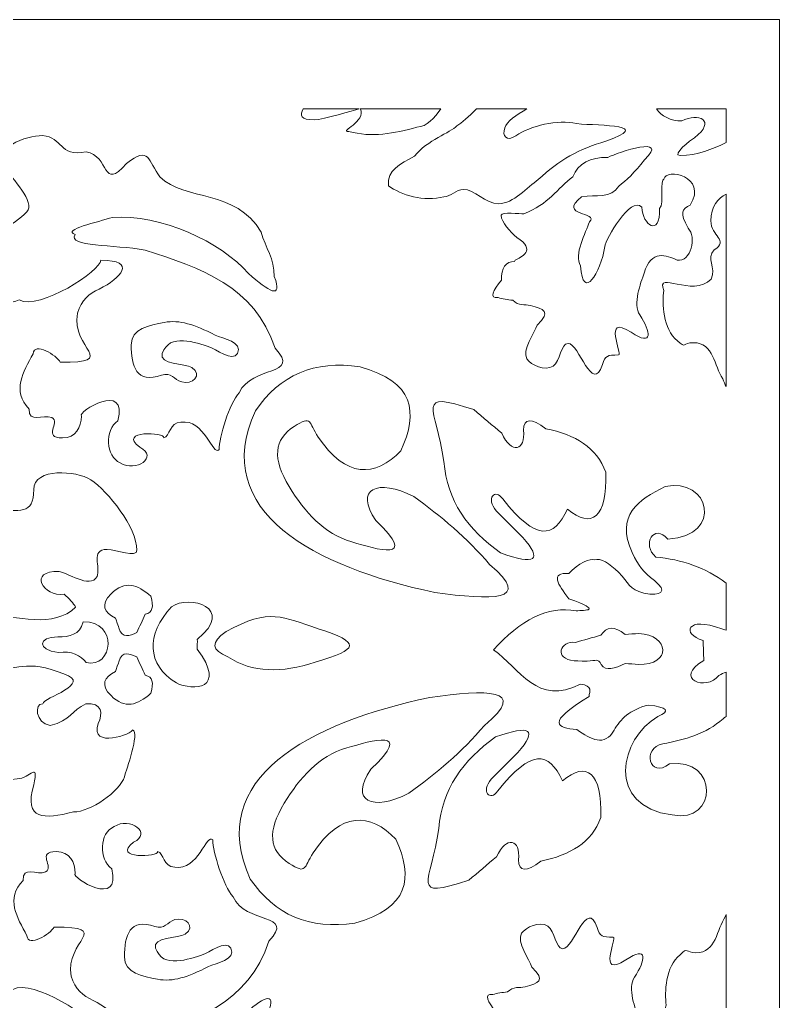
# Model space of a CAD drawing. Header units: centimetres. Extents: x -16.82 to -11.54, y -9 to -0.14.
# Drawn here: x -13.552 to -11.538, y -2.747 to -0.144 of the extents above; entities that cross this region are included whole.
import ezdxf

# ---------------------------------------------------------------- set-up
doc = ezdxf.new("R2010")
doc.units = ezdxf.units.CM
doc.header["$MEASUREMENT"] = 0
doc.layers.add('layer 1', color=7, linetype='Continuous')

msp = doc.modelspace()

# ---------------------------------------------------------------- linework, layer by layer
at = {"layer": 'layer 1', "color": 250, "lineweight": 13}
for points, knots in [([(-11.53784, -8.81464), (-11.53784, -8.81464), (-11.53784, -9.00021), (-11.53784, -9.00021), (-11.53784, -9.00021), (-11.53784, -9.00021), (-16.82232, -9.00021), (-16.82232, -9.00021), (-16.82232, -9.00021), (-16.82232, -9.00021), (-16.82232, -0.14427), (-16.82232, -0.14427), (-16.82232, -0.14427), (-16.82232, -0.14427), (-11.53784, -0.14427), (-11.53784, -0.14427), (-11.53784, -0.14427), (-11.53784, -0.14427), (-11.53784, -8.81464), (-11.53784, -8.81464)], [0, 0, 0, 0, 0.1666667, 0.1666667, 0.1666667, 0.1666667, 0.3333333, 0.3333333, 0.3333333, 0.3333333, 0.5, 0.5, 0.5, 0.5, 0.6666667, 0.6666667, 0.6666667, 0.6666667, 1, 1, 1, 1]), ([(-12.65147, -0.38114), (-12.66754, -0.38358), (-12.7452, -0.40997), (-12.7713, -0.40997), (-12.7713, -0.40997), (-12.80764, -0.40997), (-12.80918, -0.39737), (-12.80026, -0.38114), (-12.80026, -0.38114), (-12.80026, -0.38114), (-12.65147, -0.38114), (-12.65147, -0.38114)], [0, 0, 0, 0, 0.25, 0.25, 0.25, 0.25, 0.5, 0.5, 0.5, 0.5, 1, 1, 1, 1]), ([(-12.43552, -0.38114), (-12.45212, -0.40549), (-12.47149, -0.42778), (-12.49874, -0.42972), (-12.49874, -0.42972), (-12.5589, -0.44592), (-12.61908, -0.45792), (-12.67924, -0.44049), (-12.67924, -0.44049), (-12.70632, -0.44229), (-12.63231, -0.41356), (-12.64856, -0.38124), (-12.64856, -0.38124), (-12.64857, -0.3812), (-12.64862, -0.38117), (-12.64866, -0.38114), (-12.64866, -0.38114), (-12.64866, -0.38114), (-12.43552, -0.38114), (-12.43552, -0.38114)], [0, 0, 0, 0, 0.1666667, 0.1666667, 0.1666667, 0.1666667, 0.3333333, 0.3333333, 0.3333333, 0.3333333, 0.5, 0.5, 0.5, 0.5, 0.6666667, 0.6666667, 0.6666667, 0.6666667, 1, 1, 1, 1]), ([(-12.57415, -0.58452), (-12.54202, -0.60921), (-12.47865, -0.62846), (-12.4273, -0.61398), (-12.4273, -0.61398), (-12.40879, -0.61398), (-12.39522, -0.59435), (-12.37547, -0.59435), (-12.37547, -0.59435), (-12.34709, -0.59435), (-12.31748, -0.6324), (-12.28169, -0.6324), (-12.28169, -0.6324), (-12.2422, -0.6324), (-12.20642, -0.5882), (-12.1768, -0.56857), (-12.1768, -0.56857), (-12.12254, -0.51594), (-12.06823, -0.48751), (-11.99787, -0.46668), (-11.99787, -0.46668), (-11.86879, -0.42119), (-12.00956, -0.42615), (-12.07561, -0.42004), (-12.07561, -0.42004), (-12.12497, -0.40777), (-12.19778, -0.42617), (-12.23603, -0.45196), (-12.23603, -0.45196), (-12.26195, -0.46914), (-12.27305, -0.45318), (-12.26565, -0.43109), (-12.26565, -0.43109), (-12.26032, -0.41459), (-12.2351, -0.39641), (-12.20704, -0.38114), (-12.20704, -0.38114), (-12.20704, -0.38114), (-12.34107, -0.38114), (-12.34107, -0.38114), (-12.34107, -0.38114), (-12.36143, -0.40105), (-12.38003, -0.41792), (-12.39275, -0.42617), (-12.39275, -0.42617), (-12.4098, -0.44468), (-12.47119, -0.46329), (-12.50504, -0.50597), (-12.50504, -0.50597), (-12.54373, -0.52826), (-12.57788, -0.54217), (-12.57415, -0.58452)], [0, 0, 0, 0, 0.0714286, 0.0714286, 0.0714286, 0.0714286, 0.1428571, 0.1428571, 0.1428571, 0.1428571, 0.2142857, 0.2142857, 0.2142857, 0.2142857, 0.2857143, 0.2857143, 0.2857143, 0.2857143, 0.3571429, 0.3571429, 0.3571429, 0.3571429, 0.4285714, 0.4285714, 0.4285714, 0.4285714, 0.5, 0.5, 0.5, 0.5, 0.5714286, 0.5714286, 0.5714286, 0.5714286, 0.6428571, 0.6428571, 0.6428571, 0.6428571, 0.7142857, 0.7142857, 0.7142857, 0.7142857, 0.7857143, 0.7857143, 0.7857143, 0.7857143, 0.8571429, 0.8571429, 0.8571429, 0.8571429, 1, 1, 1, 1]), ([(-11.67919, -0.38114), (-11.67919, -0.38114), (-11.67919, -0.47047), (-11.67919, -0.47047), (-11.67919, -0.47047), (-11.71693, -0.48766), (-11.75433, -0.50454), (-11.80072, -0.50454), (-11.80072, -0.50454), (-11.82541, -0.50454), (-11.77154, -0.46211), (-11.76256, -0.45765), (-11.76256, -0.45765), (-11.70346, -0.4115), (-11.75284, -0.38917), (-11.79623, -0.41299), (-11.79623, -0.41299), (-11.82637, -0.41299), (-11.85111, -0.39957), (-11.86381, -0.38114), (-11.86381, -0.38114), (-11.86381, -0.38114), (-11.67919, -0.38114), (-11.67919, -0.38114)], [0, 0, 0, 0, 0.1428571, 0.1428571, 0.1428571, 0.1428571, 0.2857143, 0.2857143, 0.2857143, 0.2857143, 0.4285714, 0.4285714, 0.4285714, 0.4285714, 0.5714286, 0.5714286, 0.5714286, 0.5714286, 0.7142857, 0.7142857, 0.7142857, 0.7142857, 1, 1, 1, 1]), ([(-13.72646, -0.80083), (-13.71202, -0.80496), (-13.66252, -0.81116), (-13.6522, -0.80083), (-13.6522, -0.80083), (-13.63364, -0.78223), (-13.67902, -0.76777), (-13.66045, -0.74918), (-13.66045, -0.74918), (-13.62951, -0.71818), (-13.56763, -0.68926), (-13.53257, -0.65413), (-13.53257, -0.65413), (-13.50781, -0.62934), (-13.57382, -0.56322), (-13.59032, -0.53843), (-13.59032, -0.53843), (-13.62745, -0.48264), (-13.53463, -0.45165), (-13.49131, -0.45165), (-13.49131, -0.45165), (-13.43649, -0.45606), (-13.44855, -0.50826), (-13.3758, -0.49504), (-13.3758, -0.49504), (-13.31185, -0.50479), (-13.33455, -0.60135), (-13.26854, -0.52603), (-13.26854, -0.52603), (-13.20638, -0.47507), (-13.21138, -0.52075), (-13.17984, -0.56115), (-13.17984, -0.56115), (-13.11384, -0.62728), (-12.9777, -0.59215), (-12.91169, -0.70786), (-12.91169, -0.70786), (-12.89931, -0.74918), (-12.87662, -0.7781), (-12.87662, -0.82563), (-12.87662, -0.82563), (-12.85307, -0.88796), (-12.89187, -0.86566), (-12.94513, -0.81711), (-12.94513, -0.81711), (-13.01702, -0.73477), (-13.17993, -0.65797), (-13.30567, -0.66859), (-13.30567, -0.66859), (-13.3428, -0.68099), (-13.44181, -0.70165), (-13.40468, -0.71405), (-13.40468, -0.71405), (-13.42536, -0.74769), (-13.30227, -0.74011), (-13.21903, -0.75538), (-13.21903, -0.75538), (-13.07258, -0.80289), (-12.92819, -0.85042), (-12.87456, -1.01571), (-12.87456, -1.01571), (-12.80259, -1.09094), (-12.93765, -1.06011), (-12.96945, -1.13348), (-12.96945, -1.13348), (-12.99542, -1.16188), (-13.02328, -1.25175), (-13.02308, -1.28431), (-13.02308, -1.28431), (-13.04019, -1.30337), (-13.06213, -1.20104), (-13.12415, -1.212), (-13.12415, -1.212), (-13.15509, -1.212), (-13.15303, -1.24919), (-13.16953, -1.25332), (-13.16953, -1.25332), (-13.16369, -1.23868), (-13.29432, -1.23213), (-13.23347, -1.27811), (-13.23347, -1.27811), (-13.18191, -1.30291), (-13.24379, -1.3463), (-13.28504, -1.31944), (-13.28504, -1.31944), (-13.32413, -1.30291), (-13.32649, -1.23265), (-13.29123, -1.20786), (-13.29123, -1.20786), (-13.26349, -1.10135), (-13.39975, -1.18387), (-13.38818, -1.19547), (-13.38818, -1.19547), (-13.38818, -1.22439), (-13.40262, -1.25332), (-13.43768, -1.25332), (-13.43768, -1.25332), (-13.49338, -1.25332), (-13.44181, -1.212), (-13.46656, -1.1996), (-13.46656, -1.1996), (-13.48925, -1.18927), (-13.52844, -1.21613), (-13.52638, -1.17687), (-13.52638, -1.17687), (-13.5731, -1.12797), (-13.5423, -1.07907), (-13.51607, -1.03017), (-13.51607, -1.03017), (-13.51318, -0.99752), (-13.45364, -1.03458), (-13.44387, -1.0529), (-13.44387, -1.0529), (-13.28485, -1.0529), (-13.41716, -1.01777), (-13.39849, -0.92274), (-13.39849, -0.92274), (-13.38818, -0.88761), (-13.36755, -0.87108), (-13.34074, -0.85868), (-13.34074, -0.85868), (-13.28298, -0.82976), (-13.23966, -0.78223), (-13.33661, -0.78223), (-13.33661, -0.78223), (-13.33539, -0.80912), (-13.49936, -0.91658), (-13.55319, -0.88761), (-13.55319, -0.88761), (-13.59481, -0.90754), (-13.71895, -0.90058), (-13.72646, -0.80083)], [0, 0, 0, 0, 0.0294118, 0.0294118, 0.0294118, 0.0294118, 0.0588235, 0.0588235, 0.0588235, 0.0588235, 0.0882353, 0.0882353, 0.0882353, 0.0882353, 0.1176471, 0.1176471, 0.1176471, 0.1176471, 0.1470588, 0.1470588, 0.1470588, 0.1470588, 0.1764706, 0.1764706, 0.1764706, 0.1764706, 0.2058824, 0.2058824, 0.2058824, 0.2058824, 0.2352941, 0.2352941, 0.2352941, 0.2352941, 0.2647059, 0.2647059, 0.2647059, 0.2647059, 0.2941176, 0.2941176, 0.2941176, 0.2941176, 0.3235294, 0.3235294, 0.3235294, 0.3235294, 0.3529412, 0.3529412, 0.3529412, 0.3529412, 0.3823529, 0.3823529, 0.3823529, 0.3823529, 0.4117647, 0.4117647, 0.4117647, 0.4117647, 0.4411765, 0.4411765, 0.4411765, 0.4411765, 0.4705882, 0.4705882, 0.4705882, 0.4705882, 0.5, 0.5, 0.5, 0.5, 0.5294118, 0.5294118, 0.5294118, 0.5294118, 0.5588235, 0.5588235, 0.5588235, 0.5588235, 0.5882353, 0.5882353, 0.5882353, 0.5882353, 0.6176471, 0.6176471, 0.6176471, 0.6176471, 0.6470588, 0.6470588, 0.6470588, 0.6470588, 0.6764706, 0.6764706, 0.6764706, 0.6764706, 0.7058824, 0.7058824, 0.7058824, 0.7058824, 0.7352941, 0.7352941, 0.7352941, 0.7352941, 0.7647059, 0.7647059, 0.7647059, 0.7647059, 0.7941176, 0.7941176, 0.7941176, 0.7941176, 0.8235294, 0.8235294, 0.8235294, 0.8235294, 0.8529412, 0.8529412, 0.8529412, 0.8529412, 0.8823529, 0.8823529, 0.8823529, 0.8823529, 0.9117647, 0.9117647, 0.9117647, 0.9117647, 0.9411765, 0.9411765, 0.9411765, 0.9411765, 1, 1, 1, 1]), ([(-12.23412, -0.72171), (-12.17938, -0.75542), (-12.22388, -0.77541), (-12.23797, -0.78176), (-12.23797, -0.78176), (-12.23858, -0.78299), (-12.2385, -0.78556), (-12.23996, -0.78554), (-12.23996, -0.78554), (-12.26193, -0.78509), (-12.27618, -0.80302), (-12.27476, -0.83467), (-12.27476, -0.83467), (-12.29523, -0.86188), (-12.31022, -0.88461), (-12.28292, -0.88142), (-12.28292, -0.88142), (-12.27202, -0.88502), (-12.25839, -0.88697), (-12.24417, -0.88842), (-12.24417, -0.88842), (-12.22908, -0.90439), (-12.21237, -0.89795), (-12.1978, -0.90216), (-12.1978, -0.90216), (-12.1633, -0.9121), (-12.14081, -0.91695), (-12.18017, -0.95425), (-12.18017, -0.95425), (-12.18531, -0.97341), (-12.22127, -1.02196), (-12.20714, -1.04368), (-12.20714, -1.04368), (-12.19558, -1.0603), (-12.15962, -1.07691), (-12.13778, -1.06285), (-12.13778, -1.06285), (-12.11851, -1.05008), (-12.11723, -1.0028), (-12.09796, -1.0028), (-12.09796, -1.0028), (-12.06842, -1.0028), (-12.03374, -1.13951), (-12.00677, -1.05902), (-12.00677, -1.05902), (-11.99906, -1.03474), (-11.99393, -1.03346), (-11.96438, -1.03346), (-11.96438, -1.03346), (-11.95154, -1.03346), (-12.00934, -0.92231), (-11.93099, -0.97341), (-11.93099, -0.97341), (-11.87062, -1.01302), (-11.87833, -0.97214), (-11.90787, -0.92742), (-11.90787, -0.92742), (-11.92713, -0.89803), (-11.9053, -0.84309), (-11.89631, -0.81626), (-11.89631, -0.81626), (-11.8779, -0.75195), (-11.83679, -0.76983), (-11.80896, -0.78176), (-11.80896, -0.78176), (-11.77129, -0.78858), (-11.75716, -0.71958), (-11.77942, -0.69743), (-11.77942, -0.69743), (-11.80291, -0.65544), (-11.79595, -0.64678), (-11.77429, -0.63611), (-11.77429, -0.63611), (-11.72595, -0.55903), (-11.83937, -0.53683), (-11.84365, -0.56711), (-11.84365, -0.56711), (-11.85521, -0.56711), (-11.84236, -0.63227), (-11.85521, -0.64505), (-11.85521, -0.64505), (-11.85356, -0.72269), (-11.90048, -0.68905), (-11.90273, -0.64121), (-11.90273, -0.64121), (-11.93184, -0.61047), (-11.99844, -0.72649), (-12.00035, -0.74599), (-12.00035, -0.74599), (-12.01178, -0.81508), (-12.05888, -0.89379), (-12.06457, -0.79709), (-12.06457, -0.79709), (-12.08384, -0.76771), (-12.05044, -0.70766), (-12.04145, -0.68083), (-12.04145, -0.68083), (-12.01352, -0.65336), (-12.12848, -0.66615), (-12.062, -0.61438), (-12.062, -0.61438), (-12.02392, -0.60686), (-11.98425, -0.6207), (-11.96366, -0.58569), (-11.96366, -0.58569), (-11.9435, -0.57116), (-11.92181, -0.54983), (-11.89502, -0.516), (-11.89502, -0.516), (-11.82642, -0.44923), (-11.96557, -0.49608), (-11.99264, -0.50962), (-11.99264, -0.50962), (-12.03809, -0.50826), (-12.07232, -0.52618), (-12.08512, -0.56072), (-12.08512, -0.56072), (-12.12622, -0.59117), (-12.14934, -0.63419), (-12.21485, -0.6591), (-12.21485, -0.6591), (-12.22512, -0.6591), (-12.27522, -0.65399), (-12.27522, -0.66293), (-12.27522, -0.66293), (-12.27522, -0.6821), (-12.25081, -0.70638), (-12.23412, -0.72171)], [0, 0, 0, 0, 0.030303, 0.030303, 0.030303, 0.030303, 0.0606061, 0.0606061, 0.0606061, 0.0606061, 0.0909091, 0.0909091, 0.0909091, 0.0909091, 0.1212121, 0.1212121, 0.1212121, 0.1212121, 0.1515152, 0.1515152, 0.1515152, 0.1515152, 0.1818182, 0.1818182, 0.1818182, 0.1818182, 0.2121212, 0.2121212, 0.2121212, 0.2121212, 0.2424242, 0.2424242, 0.2424242, 0.2424242, 0.2727273, 0.2727273, 0.2727273, 0.2727273, 0.3030303, 0.3030303, 0.3030303, 0.3030303, 0.3333333, 0.3333333, 0.3333333, 0.3333333, 0.3636364, 0.3636364, 0.3636364, 0.3636364, 0.3939394, 0.3939394, 0.3939394, 0.3939394, 0.4242424, 0.4242424, 0.4242424, 0.4242424, 0.4545455, 0.4545455, 0.4545455, 0.4545455, 0.4848485, 0.4848485, 0.4848485, 0.4848485, 0.5151515, 0.5151515, 0.5151515, 0.5151515, 0.5454545, 0.5454545, 0.5454545, 0.5454545, 0.5757576, 0.5757576, 0.5757576, 0.5757576, 0.6060606, 0.6060606, 0.6060606, 0.6060606, 0.6363636, 0.6363636, 0.6363636, 0.6363636, 0.6666667, 0.6666667, 0.6666667, 0.6666667, 0.6969697, 0.6969697, 0.6969697, 0.6969697, 0.7272727, 0.7272727, 0.7272727, 0.7272727, 0.7575758, 0.7575758, 0.7575758, 0.7575758, 0.7878788, 0.7878788, 0.7878788, 0.7878788, 0.8181818, 0.8181818, 0.8181818, 0.8181818, 0.8484848, 0.8484848, 0.8484848, 0.8484848, 0.8787879, 0.8787879, 0.8787879, 0.8787879, 0.9090909, 0.9090909, 0.9090909, 0.9090909, 0.9393939, 0.9393939, 0.9393939, 0.9393939, 1, 1, 1, 1]), ([(-11.71826, -0.83212), (-11.76914, -0.88365), (-11.8655, -0.80655), (-11.8445, -0.86221), (-11.8445, -0.86221), (-11.84832, -0.89552), (-11.84757, -0.96444), (-11.80768, -0.99564), (-11.80768, -0.99564), (-11.78532, -1.01788), (-11.79453, -1.00087), (-11.7656, -1.00087), (-11.7656, -1.00087), (-11.71168, -1.00087), (-11.71037, -1.06367), (-11.68801, -1.09637), (-11.68801, -1.09637), (-11.68521, -1.10434), (-11.68225, -1.11106), (-11.67919, -1.11667), (-11.67919, -1.11667), (-11.67919, -1.11667), (-11.67919, -0.60744), (-11.67919, -0.60744), (-11.67919, -0.60744), (-11.69913, -0.61548), (-11.71957, -0.64096), (-11.71957, -0.67776), (-11.71957, -0.67776), (-11.71957, -0.71962), (-11.6696, -0.72747), (-11.71037, -0.75494), (-11.71037, -0.75494), (-11.73401, -0.77719), (-11.70462, -0.80118), (-11.71826, -0.83212)], [0, 0, 0, 0, 0.1, 0.1, 0.1, 0.1, 0.2, 0.2, 0.2, 0.2, 0.3, 0.3, 0.3, 0.3, 0.4, 0.4, 0.4, 0.4, 0.5, 0.5, 0.5, 0.5, 0.6, 0.6, 0.6, 0.6, 0.7, 0.7, 0.7, 0.7, 0.8, 0.8, 0.8, 0.8, 1, 1, 1, 1]), ([(-13.16868, -0.94706), (-13.12656, -0.93986), (-13.08973, -0.95227), (-13.0332, -0.98058), (-13.0332, -0.98058), (-13.01284, -0.99024), (-12.95926, -0.99883), (-12.97427, -1.02996), (-12.97427, -1.02996), (-12.98605, -1.05357), (-13.03535, -1.01601), (-13.04714, -1.01278), (-13.04714, -1.01278), (-13.08464, -1.00098), (-13.15537, -0.97307), (-13.17359, -1.02996), (-13.17359, -1.02996), (-13.18323, -1.05894), (-13.1125, -1.05572), (-13.09536, -1.06646), (-13.09536, -1.06646), (-13.06535, -1.08685), (-13.09429, -1.11369), (-13.12215, -1.1051), (-13.12215, -1.1051), (-13.14358, -1.09866), (-13.14894, -1.07826), (-13.17573, -1.08685), (-13.17573, -1.08685), (-13.24119, -1.11117), (-13.25663, -1.0633), (-13.25612, -1.0064), (-13.25612, -1.0064), (-13.25575, -0.96401), (-13.20711, -0.95363), (-13.16868, -0.94706)], [0, 0, 0, 0, 0.1, 0.1, 0.1, 0.1, 0.2, 0.2, 0.2, 0.2, 0.3, 0.3, 0.3, 0.3, 0.4, 0.4, 0.4, 0.4, 0.5, 0.5, 0.5, 0.5, 0.6, 0.6, 0.6, 0.6, 0.7, 0.7, 0.7, 0.7, 0.8, 0.8, 0.8, 0.8, 1, 1, 1, 1]), ([(-12.4513, -1.66315), (-12.76846, -1.596), (-13.04924, -1.44977), (-12.92692, -1.18145), (-12.92692, -1.18145), (-12.86218, -1.08704), (-12.77058, -1.04646), (-12.64947, -1.06499), (-12.64947, -1.06499), (-12.50632, -1.10336), (-12.49399, -1.18541), (-12.54114, -1.28732), (-12.54114, -1.28732), (-12.60947, -1.35834), (-12.6872, -1.36097), (-12.76021, -1.25097), (-12.76021, -1.25097), (-12.78607, -1.21201), (-12.77585, -1.19274), (-12.82409, -1.22314), (-12.82409, -1.22314), (-12.87767, -1.2569), (-12.8821, -1.30833), (-12.83708, -1.3826), (-12.83708, -1.3826), (-12.79559, -1.45055), (-12.74596, -1.50728), (-12.67115, -1.52932), (-12.67115, -1.52932), (-12.60506, -1.54879), (-12.49075, -1.58373), (-12.6072, -1.47259), (-12.6072, -1.47259), (-12.66619, -1.38834), (-12.60286, -1.35974), (-12.50651, -1.40893), (-12.50651, -1.40893), (-12.43539, -1.46045), (-12.36541, -1.51913), (-12.30597, -1.58905), (-12.30597, -1.58905), (-12.18641, -1.68903), (-12.30205, -1.68362), (-12.4513, -1.66315)], [0, 0, 0, 0, 0.0833333, 0.0833333, 0.0833333, 0.0833333, 0.1666667, 0.1666667, 0.1666667, 0.1666667, 0.25, 0.25, 0.25, 0.25, 0.3333333, 0.3333333, 0.3333333, 0.3333333, 0.4166667, 0.4166667, 0.4166667, 0.4166667, 0.5, 0.5, 0.5, 0.5, 0.5833333, 0.5833333, 0.5833333, 0.5833333, 0.6666667, 0.6666667, 0.6666667, 0.6666667, 0.75, 0.75, 0.75, 0.75, 0.8333333, 0.8333333, 0.8333333, 0.8333333, 1, 1, 1, 1]), ([(-12.42688, -1.3161), (-12.44881, -1.17036), (-12.507, -1.12568), (-12.3478, -1.17847), (-12.3478, -1.17847), (-12.32277, -1.19927), (-12.29892, -1.22006), (-12.27388, -1.24086), (-12.27388, -1.24086), (-12.24922, -1.29725), (-12.20924, -1.28777), (-12.21618, -1.2326), (-12.21618, -1.2326), (-12.21519, -1.20069), (-12.19534, -1.19947), (-12.15664, -1.22893), (-12.15664, -1.22893), (-12.07926, -1.245), (-12.02136, -1.27889), (-11.99818, -1.34454), (-11.99818, -1.34454), (-11.99395, -1.46557), (-12.03529, -1.4956), (-12.0994, -1.44195), (-12.0994, -1.44195), (-12.13647, -1.52119), (-12.18222, -1.52716), (-12.27114, -1.41519), (-12.27114, -1.41519), (-12.29105, -1.38589), (-12.31682, -1.41398), (-12.28854, -1.44638), (-12.28854, -1.44638), (-12.26503, -1.46993), (-12.24152, -1.49348), (-12.21801, -1.51703), (-12.21801, -1.51703), (-12.1645, -1.578), (-12.18404, -1.59176), (-12.27663, -1.55831), (-12.27663, -1.55831), (-12.36295, -1.49707), (-12.41981, -1.41888), (-12.42688, -1.3161)], [0, 0, 0, 0, 0.0833333, 0.0833333, 0.0833333, 0.0833333, 0.1666667, 0.1666667, 0.1666667, 0.1666667, 0.25, 0.25, 0.25, 0.25, 0.3333333, 0.3333333, 0.3333333, 0.3333333, 0.4166667, 0.4166667, 0.4166667, 0.4166667, 0.5, 0.5, 0.5, 0.5, 0.5833333, 0.5833333, 0.5833333, 0.5833333, 0.6666667, 0.6666667, 0.6666667, 0.6666667, 0.75, 0.75, 0.75, 0.75, 0.8333333, 0.8333333, 0.8333333, 0.8333333, 1, 1, 1, 1]), ([(-13.63063, -1.72075), (-13.56411, -1.72648), (-13.45975, -1.75971), (-13.40349, -1.70174), (-13.40349, -1.70174), (-13.40858, -1.69196), (-13.42062, -1.67995), (-13.43411, -1.66777), (-13.43411, -1.66777), (-13.48836, -1.67679), (-13.53141, -1.60349), (-13.44684, -1.60784), (-13.44684, -1.60784), (-13.42934, -1.60784), (-13.36413, -1.6557), (-13.34663, -1.62089), (-13.34663, -1.62089), (-13.3357, -1.59696), (-13.36552, -1.5491), (-13.3196, -1.5491), (-13.3196, -1.5491), (-13.29554, -1.5491), (-13.24087, -1.57303), (-13.24087, -1.55128), (-13.24087, -1.55128), (-13.24087, -1.49036), (-13.31741, -1.39465), (-13.36334, -1.36419), (-13.36334, -1.36419), (-13.40052, -1.34026), (-13.51424, -1.33155), (-13.51424, -1.3903), (-13.51424, -1.3903), (-13.51424, -1.45991), (-13.55142, -1.44468), (-13.61921, -1.44468), (-13.61921, -1.44468), (-13.65639, -1.44468), (-13.62796, -1.48602), (-13.61703, -1.50124), (-13.61703, -1.50124), (-13.57985, -1.55563), (-13.66295, -1.56868), (-13.71107, -1.58391), (-13.71107, -1.58391), (-13.74387, -1.59479), (-13.64764, -1.67093), (-13.71763, -1.70574), (-13.71763, -1.70574), (-13.76355, -1.72749), (-13.78324, -1.74924), (-13.81823, -1.78405), (-13.81823, -1.78405), (-13.85322, -1.81886), (-13.75699, -1.87108), (-13.73512, -1.88195), (-13.73512, -1.88195), (-13.6892, -1.90371), (-13.67608, -1.92328), (-13.70888, -1.97332), (-13.70888, -1.97332), (-13.73075, -2.00812), (-13.66733, -2.06034), (-13.6389, -2.06034), (-13.6389, -2.06034), (-13.5755, -2.08462), (-13.73881, -2.18637), (-13.55798, -2.15723), (-13.55798, -2.15723), (-13.52299, -2.15723), (-13.50112, -2.1082), (-13.51424, -2.17346), (-13.51424, -2.17346), (-13.54188, -2.26826), (-13.48687, -2.26424), (-13.40927, -2.24525), (-13.40927, -2.24525), (-13.36334, -2.24525), (-13.28679, -2.19087), (-13.27367, -2.15171), (-13.27367, -2.15171), (-13.2693, -2.13431), (-13.2327, -2.0358), (-13.25238, -2.0271), (-13.25238, -2.0271), (-13.24913, -2.03766), (-13.36708, -2.08016), (-13.34366, -2.0103), (-13.34366, -2.0103), (-13.33052, -1.98463), (-13.33251, -1.95481), (-13.37625, -1.9583), (-13.37625, -1.9583), (-13.41342, -1.97571), (-13.41622, -2.00278), (-13.4709, -2.01583), (-13.4709, -2.01583), (-13.50935, -2.01123), (-13.51418, -1.95622), (-13.49018, -1.95809), (-13.49018, -1.95809), (-13.49018, -1.94286), (-13.35559, -1.90509), (-13.43433, -1.87899), (-13.43433, -1.87899), (-13.53419, -1.83954), (-13.56123, -1.86718), (-13.63015, -1.87325), (-13.63015, -1.87325), (-13.722, -1.87325), (-13.68203, -1.72075), (-13.63063, -1.72075)], [0, 0, 0, 0, 0.0344828, 0.0344828, 0.0344828, 0.0344828, 0.0689655, 0.0689655, 0.0689655, 0.0689655, 0.1034483, 0.1034483, 0.1034483, 0.1034483, 0.137931, 0.137931, 0.137931, 0.137931, 0.1724138, 0.1724138, 0.1724138, 0.1724138, 0.2068966, 0.2068966, 0.2068966, 0.2068966, 0.2413793, 0.2413793, 0.2413793, 0.2413793, 0.2758621, 0.2758621, 0.2758621, 0.2758621, 0.3103448, 0.3103448, 0.3103448, 0.3103448, 0.3448276, 0.3448276, 0.3448276, 0.3448276, 0.3793103, 0.3793103, 0.3793103, 0.3793103, 0.4137931, 0.4137931, 0.4137931, 0.4137931, 0.4482759, 0.4482759, 0.4482759, 0.4482759, 0.4827586, 0.4827586, 0.4827586, 0.4827586, 0.5172414, 0.5172414, 0.5172414, 0.5172414, 0.5517241, 0.5517241, 0.5517241, 0.5517241, 0.5862069, 0.5862069, 0.5862069, 0.5862069, 0.6206897, 0.6206897, 0.6206897, 0.6206897, 0.6551724, 0.6551724, 0.6551724, 0.6551724, 0.6896552, 0.6896552, 0.6896552, 0.6896552, 0.7241379, 0.7241379, 0.7241379, 0.7241379, 0.7586207, 0.7586207, 0.7586207, 0.7586207, 0.7931034, 0.7931034, 0.7931034, 0.7931034, 0.8275862, 0.8275862, 0.8275862, 0.8275862, 0.862069, 0.862069, 0.862069, 0.862069, 0.8965517, 0.8965517, 0.8965517, 0.8965517, 0.9310345, 0.9310345, 0.9310345, 0.9310345, 1, 1, 1, 1]), ([(-12.29538, -1.81497), (-12.22538, -1.73668), (-12.15068, -1.69756), (-12.07668, -1.7121), (-12.07668, -1.7121), (-12.05388, -1.70916), (-12.00194, -1.71409), (-12.0957, -1.67972), (-12.0957, -1.67972), (-12.12576, -1.64165), (-12.14581, -1.60886), (-12.0957, -1.61305), (-12.0957, -1.61305), (-12.07288, -1.58695), (-12.03776, -1.57089), (-12.02724, -1.57686), (-12.02724, -1.57686), (-12.01251, -1.57081), (-11.98729, -1.58671), (-11.9641, -1.60977), (-11.9641, -1.60977), (-11.93642, -1.63728), (-11.93683, -1.65599), (-11.89708, -1.66473), (-11.89708, -1.66473), (-11.8503, -1.675), (-11.83316, -1.66007), (-11.86877, -1.63189), (-11.86877, -1.63189), (-11.89866, -1.60823), (-11.91106, -1.59457), (-11.92796, -1.55753), (-11.92796, -1.55753), (-11.97317, -1.45842), (-11.91209, -1.41771), (-11.84087, -1.38256), (-11.84087, -1.38256), (-11.72314, -1.35576), (-11.68344, -1.51342), (-11.83326, -1.52162), (-11.83326, -1.52162), (-11.87055, -1.47888), (-11.9034, -1.53604), (-11.86559, -1.56924), (-11.86559, -1.56924), (-11.79704, -1.57632), (-11.73346, -1.59583), (-11.67919, -1.63868), (-11.67919, -1.63868), (-11.67919, -1.63868), (-11.67919, -1.76327), (-11.67919, -1.76327), (-11.67919, -1.76327), (-11.68284, -1.76227), (-11.68666, -1.76108), (-11.69064, -1.75972), (-11.69064, -1.75972), (-11.78496, -1.72344), (-11.79739, -1.77488), (-11.74008, -1.7902), (-11.74008, -1.7902), (-11.73945, -1.80798), (-11.73882, -1.82576), (-11.73818, -1.84354), (-11.73818, -1.84354), (-11.82161, -1.89168), (-11.7307, -1.92676), (-11.69824, -1.88321), (-11.69824, -1.88321), (-11.69151, -1.87968), (-11.68516, -1.87688), (-11.67919, -1.8747), (-11.67919, -1.8747), (-11.67919, -1.8747), (-11.67919, -1.99237), (-11.67919, -1.99237), (-11.67919, -1.99237), (-11.68167, -1.9942), (-11.6842, -1.99602), (-11.68683, -1.99783), (-11.68683, -1.99783), (-11.73217, -2.03855), (-11.78859, -2.05337), (-11.84658, -2.0645), (-11.84658, -2.0645), (-11.90311, -2.07411), (-11.88319, -2.15921), (-11.82946, -2.11784), (-11.82946, -2.11784), (-11.69842, -2.09942), (-11.69989, -2.27789), (-11.82185, -2.25308), (-11.82185, -2.25308), (-11.99965, -2.23071), (-11.96053, -2.0495), (-11.85989, -1.99212), (-11.85989, -1.99212), (-11.8261, -1.97774), (-11.83434, -1.96759), (-11.88461, -1.96164), (-11.88461, -1.96164), (-11.93503, -1.97385), (-11.95915, -1.99923), (-11.97589, -2.02831), (-11.97589, -2.02831), (-12.00095, -2.07258), (-12.03707, -2.05398), (-12.07478, -2.02641), (-12.07478, -2.02641), (-12.1273, -2.02256), (-12.15872, -2.01025), (-12.04245, -1.93878), (-12.04245, -1.93878), (-12.04109, -1.92574), (-12.03077, -1.91045), (-12.06527, -1.9064), (-12.06527, -1.9064), (-12.17825, -1.96472), (-12.22705, -1.86593), (-12.29538, -1.81497)], [0, 0, 0, 0, 0.0322581, 0.0322581, 0.0322581, 0.0322581, 0.0645161, 0.0645161, 0.0645161, 0.0645161, 0.0967742, 0.0967742, 0.0967742, 0.0967742, 0.1290323, 0.1290323, 0.1290323, 0.1290323, 0.1612903, 0.1612903, 0.1612903, 0.1612903, 0.1935484, 0.1935484, 0.1935484, 0.1935484, 0.2258065, 0.2258065, 0.2258065, 0.2258065, 0.2580645, 0.2580645, 0.2580645, 0.2580645, 0.2903226, 0.2903226, 0.2903226, 0.2903226, 0.3225806, 0.3225806, 0.3225806, 0.3225806, 0.3548387, 0.3548387, 0.3548387, 0.3548387, 0.3870968, 0.3870968, 0.3870968, 0.3870968, 0.4193548, 0.4193548, 0.4193548, 0.4193548, 0.4516129, 0.4516129, 0.4516129, 0.4516129, 0.483871, 0.483871, 0.483871, 0.483871, 0.516129, 0.516129, 0.516129, 0.516129, 0.5483871, 0.5483871, 0.5483871, 0.5483871, 0.5806452, 0.5806452, 0.5806452, 0.5806452, 0.6129032, 0.6129032, 0.6129032, 0.6129032, 0.6451613, 0.6451613, 0.6451613, 0.6451613, 0.6774194, 0.6774194, 0.6774194, 0.6774194, 0.7096774, 0.7096774, 0.7096774, 0.7096774, 0.7419355, 0.7419355, 0.7419355, 0.7419355, 0.7741935, 0.7741935, 0.7741935, 0.7741935, 0.8064516, 0.8064516, 0.8064516, 0.8064516, 0.8387097, 0.8387097, 0.8387097, 0.8387097, 0.8709677, 0.8709677, 0.8709677, 0.8709677, 0.9032258, 0.9032258, 0.9032258, 0.9032258, 0.9354839, 0.9354839, 0.9354839, 0.9354839, 1, 1, 1, 1]), ([(-13.29781, -1.73103), (-13.32731, -1.71562), (-13.3385, -1.69592), (-13.30944, -1.66679), (-13.30944, -1.66679), (-13.27241, -1.63038), (-13.24055, -1.64109), (-13.20352, -1.67321), (-13.20352, -1.67321), (-13.19663, -1.70105), (-13.19836, -1.7169), (-13.21902, -1.72075), (-13.21902, -1.72075), (-13.22634, -1.73702), (-13.23366, -1.7533), (-13.24098, -1.76957), (-13.24098, -1.76957), (-13.2602, -1.7773), (-13.28009, -1.78744), (-13.28877, -1.75673), (-13.28877, -1.75673), (-13.28877, -1.75673), (-13.29652, -1.7336), (-13.29781, -1.73103)], [0, 0, 0, 0, 0.1428571, 0.1428571, 0.1428571, 0.1428571, 0.2857143, 0.2857143, 0.2857143, 0.2857143, 0.4285714, 0.4285714, 0.4285714, 0.4285714, 0.5714286, 0.5714286, 0.5714286, 0.5714286, 0.7142857, 0.7142857, 0.7142857, 0.7142857, 1, 1, 1, 1]), ([(-13.08081, -1.81326), (-13.0009, -1.92175), (-13.09189, -1.92418), (-13.13636, -1.9032), (-13.13636, -1.9032), (-13.21524, -1.85391), (-13.21703, -1.77522), (-13.14927, -1.70148), (-13.14927, -1.70148), (-13.10167, -1.66742), (-12.97812, -1.70386), (-13.08081, -1.78756), (-13.08081, -1.78756), (-13.07866, -1.79484), (-13.08296, -1.80598), (-13.08081, -1.81326)], [0, 0, 0, 0, 0.2, 0.2, 0.2, 0.2, 0.4, 0.4, 0.4, 0.4, 0.6, 0.6, 0.6, 0.6, 1, 1, 1, 1]), ([(-12.99944, -1.83382), (-13.04421, -1.81669), (-13.04593, -1.79442), (-13.00461, -1.76701), (-13.00461, -1.76701), (-12.88828, -1.70218), (-12.85474, -1.72915), (-12.7606, -1.75919), (-12.7606, -1.75919), (-12.64581, -1.79581), (-12.65122, -1.81448), (-12.76824, -1.84795), (-12.76824, -1.84795), (-12.85661, -1.87696), (-12.93518, -1.87675), (-12.99944, -1.83382)], [0, 0, 0, 0, 0.2, 0.2, 0.2, 0.2, 0.4, 0.4, 0.4, 0.4, 0.6, 0.6, 0.6, 0.6, 1, 1, 1, 1]), ([(-13.45022, -1.78114), (-13.42006, -1.78076), (-13.39248, -1.77609), (-13.38306, -1.74131), (-13.38306, -1.74131), (-13.28955, -1.73832), (-13.30403, -1.86535), (-13.37531, -1.84923), (-13.37531, -1.84923), (-13.38909, -1.8306), (-13.41449, -1.81689), (-13.44893, -1.82225), (-13.44893, -1.82225), (-13.50663, -1.81497), (-13.50362, -1.78113), (-13.45022, -1.78114)], [0, 0, 0, 0, 0.2, 0.2, 0.2, 0.2, 0.4, 0.4, 0.4, 0.4, 0.6, 0.6, 0.6, 0.6, 1, 1, 1, 1]), ([(-12.08203, -1.84409), (-12.13549, -1.84036), (-12.12057, -1.79054), (-12.0783, -1.79552), (-12.0783, -1.79552), (-12.05592, -1.78929), (-12.03354, -1.78307), (-12.01116, -1.77684), (-12.01116, -1.77684), (-11.99624, -1.75277), (-11.97469, -1.75194), (-11.9465, -1.77435), (-11.9465, -1.77435), (-11.93448, -1.77352), (-11.92247, -1.77269), (-11.91045, -1.77186), (-11.91045, -1.77186), (-11.82899, -1.77561), (-11.82236, -1.85655), (-11.91169, -1.85406), (-11.91169, -1.85406), (-11.92329, -1.85322), (-11.9349, -1.85239), (-11.9465, -1.85156), (-11.9465, -1.85156), (-11.97373, -1.8647), (-11.99873, -1.87336), (-12.00979, -1.85412), (-12.00979, -1.85412), (-12.01971, -1.83684), (-12.02292, -1.84502), (-12.04721, -1.84502), (-12.04721, -1.84502), (-12.06504, -1.84502), (-12.08306, -1.8447), (-12.08203, -1.84409)], [0, 0, 0, 0, 0.1, 0.1, 0.1, 0.1, 0.2, 0.2, 0.2, 0.2, 0.3, 0.3, 0.3, 0.3, 0.4, 0.4, 0.4, 0.4, 0.5, 0.5, 0.5, 0.5, 0.6, 0.6, 0.6, 0.6, 0.7, 0.7, 0.7, 0.7, 0.8, 0.8, 0.8, 0.8, 1, 1, 1, 1]), ([(-13.29781, -1.87251), (-13.32731, -1.88793), (-13.3385, -1.90763), (-13.30944, -1.93676), (-13.30944, -1.93676), (-13.27241, -1.97316), (-13.24055, -1.96246), (-13.20352, -1.93033), (-13.20352, -1.93033), (-13.19663, -1.90249), (-13.19836, -1.88664), (-13.21902, -1.88279), (-13.21902, -1.88279), (-13.22634, -1.86652), (-13.23366, -1.85025), (-13.24098, -1.83397), (-13.24098, -1.83397), (-13.2602, -1.82624), (-13.28009, -1.8161), (-13.28877, -1.84682), (-13.28877, -1.84682), (-13.28877, -1.84682), (-13.29652, -1.86994), (-13.29781, -1.87251)], [0, 0, 0, 0, 0.1428571, 0.1428571, 0.1428571, 0.1428571, 0.2857143, 0.2857143, 0.2857143, 0.2857143, 0.4285714, 0.4285714, 0.4285714, 0.4285714, 0.5714286, 0.5714286, 0.5714286, 0.5714286, 0.7142857, 0.7142857, 0.7142857, 0.7142857, 1, 1, 1, 1]), ([(-12.46464, -1.94156), (-12.78181, -2.00872), (-13.06259, -2.15495), (-12.94026, -2.42327), (-12.94026, -2.42327), (-12.87552, -2.51767), (-12.78392, -2.55826), (-12.66282, -2.53973), (-12.66282, -2.53973), (-12.51966, -2.50136), (-12.50734, -2.4193), (-12.55448, -2.3174), (-12.55448, -2.3174), (-12.62282, -2.24638), (-12.70055, -2.24375), (-12.77356, -2.35374), (-12.77356, -2.35374), (-12.79942, -2.3927), (-12.7892, -2.41198), (-12.83744, -2.38158), (-12.83744, -2.38158), (-12.89101, -2.34782), (-12.89544, -2.29638), (-12.85042, -2.22212), (-12.85042, -2.22212), (-12.80894, -2.15416), (-12.7593, -2.09744), (-12.68449, -2.07539), (-12.68449, -2.07539), (-12.61841, -2.05592), (-12.50409, -2.02098), (-12.62054, -2.13213), (-12.62054, -2.13213), (-12.67953, -2.21638), (-12.61621, -2.24498), (-12.51986, -2.19579), (-12.51986, -2.19579), (-12.44874, -2.14427), (-12.37875, -2.08558), (-12.31931, -2.01567), (-12.31931, -2.01567), (-12.19975, -1.91568), (-12.3154, -1.9211), (-12.46464, -1.94156)], [0, 0, 0, 0, 0.0833333, 0.0833333, 0.0833333, 0.0833333, 0.1666667, 0.1666667, 0.1666667, 0.1666667, 0.25, 0.25, 0.25, 0.25, 0.3333333, 0.3333333, 0.3333333, 0.3333333, 0.4166667, 0.4166667, 0.4166667, 0.4166667, 0.5, 0.5, 0.5, 0.5, 0.5833333, 0.5833333, 0.5833333, 0.5833333, 0.6666667, 0.6666667, 0.6666667, 0.6666667, 0.75, 0.75, 0.75, 0.75, 0.8333333, 0.8333333, 0.8333333, 0.8333333, 1, 1, 1, 1]), ([(-12.44023, -2.28862), (-12.46216, -2.43435), (-12.52034, -2.47903), (-12.36115, -2.42625), (-12.36115, -2.42625), (-12.33611, -2.40545), (-12.31227, -2.38465), (-12.28723, -2.36385), (-12.28723, -2.36385), (-12.26257, -2.30747), (-12.22258, -2.31694), (-12.22952, -2.37211), (-12.22952, -2.37211), (-12.22853, -2.40402), (-12.20869, -2.40524), (-12.16999, -2.37578), (-12.16999, -2.37578), (-12.0926, -2.35971), (-12.0347, -2.32582), (-12.01152, -2.26018), (-12.01152, -2.26018), (-12.0073, -2.13915), (-12.04863, -2.10911), (-12.11274, -2.16276), (-12.11274, -2.16276), (-12.14981, -2.08353), (-12.19557, -2.07755), (-12.28448, -2.18953), (-12.28448, -2.18953), (-12.3044, -2.21882), (-12.33017, -2.19073), (-12.30188, -2.15833), (-12.30188, -2.15833), (-12.27838, -2.13479), (-12.25487, -2.11124), (-12.23135, -2.08769), (-12.23135, -2.08769), (-12.17784, -2.02672), (-12.19738, -2.01296), (-12.28998, -2.0464), (-12.28998, -2.0464), (-12.37629, -2.10764), (-12.43315, -2.18584), (-12.44023, -2.28862)], [0, 0, 0, 0, 0.0833333, 0.0833333, 0.0833333, 0.0833333, 0.1666667, 0.1666667, 0.1666667, 0.1666667, 0.25, 0.25, 0.25, 0.25, 0.3333333, 0.3333333, 0.3333333, 0.3333333, 0.4166667, 0.4166667, 0.4166667, 0.4166667, 0.5, 0.5, 0.5, 0.5, 0.5833333, 0.5833333, 0.5833333, 0.5833333, 0.6666667, 0.6666667, 0.6666667, 0.6666667, 0.75, 0.75, 0.75, 0.75, 0.8333333, 0.8333333, 0.8333333, 0.8333333, 1, 1, 1, 1]), ([(-13.74286, -2.80263), (-13.72842, -2.7985), (-13.67891, -2.7923), (-13.6686, -2.80263), (-13.6686, -2.80263), (-13.65004, -2.82122), (-13.69542, -2.83569), (-13.67685, -2.85429), (-13.67685, -2.85429), (-13.64591, -2.88528), (-13.58403, -2.9142), (-13.54896, -2.94933), (-13.54896, -2.94933), (-13.52421, -2.97412), (-13.59022, -3.04024), (-13.60672, -3.06503), (-13.60672, -3.06503), (-13.64385, -3.12082), (-13.55102, -3.15181), (-13.50771, -3.15181), (-13.50771, -3.15181), (-13.45288, -3.1474), (-13.46494, -3.0952), (-13.3922, -3.10842), (-13.3922, -3.10842), (-13.32824, -3.09867), (-13.35094, -3.00211), (-13.28494, -3.07743), (-13.28494, -3.07743), (-13.22278, -3.12839), (-13.22778, -3.08271), (-13.19624, -3.04231), (-13.19624, -3.04231), (-13.13023, -2.97618), (-12.99409, -3.01131), (-12.92809, -2.8956), (-12.92809, -2.8956), (-12.91571, -2.85429), (-12.89302, -2.82536), (-12.89302, -2.77784), (-12.89302, -2.77784), (-12.86947, -2.7155), (-12.90827, -2.7378), (-12.96152, -2.78635), (-12.96152, -2.78635), (-13.03342, -2.86869), (-13.19633, -2.94549), (-13.32206, -2.93487), (-13.32206, -2.93487), (-13.35919, -2.92246), (-13.4582, -2.9018), (-13.42107, -2.88941), (-13.42107, -2.88941), (-13.44175, -2.85577), (-13.31867, -2.86335), (-13.23543, -2.84809), (-13.23543, -2.84809), (-13.08898, -2.80056), (-12.94459, -2.75304), (-12.89096, -2.58775), (-12.89096, -2.58775), (-12.81899, -2.51252), (-12.95405, -2.54335), (-12.98584, -2.46998), (-12.98584, -2.46998), (-13.01182, -2.44158), (-13.03967, -2.35171), (-13.03947, -2.31915), (-13.03947, -2.31915), (-13.05659, -2.30009), (-13.07853, -2.40242), (-13.14054, -2.39146), (-13.14054, -2.39146), (-13.17149, -2.39146), (-13.16942, -2.35427), (-13.18592, -2.35014), (-13.18592, -2.35014), (-13.18008, -2.36478), (-13.31072, -2.37133), (-13.24987, -2.32535), (-13.24987, -2.32535), (-13.1983, -2.30055), (-13.26018, -2.25716), (-13.30144, -2.28402), (-13.30144, -2.28402), (-13.34053, -2.30055), (-13.34288, -2.37081), (-13.30762, -2.3956), (-13.30762, -2.3956), (-13.27988, -2.5021), (-13.41615, -2.41959), (-13.40457, -2.40799), (-13.40457, -2.40799), (-13.40457, -2.37907), (-13.41901, -2.35014), (-13.45408, -2.35014), (-13.45408, -2.35014), (-13.50977, -2.35014), (-13.4582, -2.39146), (-13.48296, -2.40386), (-13.48296, -2.40386), (-13.50565, -2.41419), (-13.54484, -2.38733), (-13.54277, -2.42659), (-13.54277, -2.42659), (-13.58949, -2.47549), (-13.5587, -2.52439), (-13.53246, -2.57328), (-13.53246, -2.57328), (-13.52957, -2.60594), (-13.47003, -2.56888), (-13.46027, -2.55056), (-13.46027, -2.55056), (-13.30125, -2.55056), (-13.43355, -2.58568), (-13.41489, -2.68072), (-13.41489, -2.68072), (-13.40457, -2.71585), (-13.38394, -2.73238), (-13.35713, -2.74477), (-13.35713, -2.74477), (-13.29937, -2.7737), (-13.25606, -2.82122), (-13.353, -2.82122), (-13.353, -2.82122), (-13.35178, -2.79433), (-13.51576, -2.68688), (-13.56959, -2.71585), (-13.56959, -2.71585), (-13.6112, -2.69591), (-13.73534, -2.70288), (-13.74286, -2.80263)], [0, 0, 0, 0, 0.0294118, 0.0294118, 0.0294118, 0.0294118, 0.0588235, 0.0588235, 0.0588235, 0.0588235, 0.0882353, 0.0882353, 0.0882353, 0.0882353, 0.1176471, 0.1176471, 0.1176471, 0.1176471, 0.1470588, 0.1470588, 0.1470588, 0.1470588, 0.1764706, 0.1764706, 0.1764706, 0.1764706, 0.2058824, 0.2058824, 0.2058824, 0.2058824, 0.2352941, 0.2352941, 0.2352941, 0.2352941, 0.2647059, 0.2647059, 0.2647059, 0.2647059, 0.2941176, 0.2941176, 0.2941176, 0.2941176, 0.3235294, 0.3235294, 0.3235294, 0.3235294, 0.3529412, 0.3529412, 0.3529412, 0.3529412, 0.3823529, 0.3823529, 0.3823529, 0.3823529, 0.4117647, 0.4117647, 0.4117647, 0.4117647, 0.4411765, 0.4411765, 0.4411765, 0.4411765, 0.4705882, 0.4705882, 0.4705882, 0.4705882, 0.5, 0.5, 0.5, 0.5, 0.5294118, 0.5294118, 0.5294118, 0.5294118, 0.5588235, 0.5588235, 0.5588235, 0.5588235, 0.5882353, 0.5882353, 0.5882353, 0.5882353, 0.6176471, 0.6176471, 0.6176471, 0.6176471, 0.6470588, 0.6470588, 0.6470588, 0.6470588, 0.6764706, 0.6764706, 0.6764706, 0.6764706, 0.7058824, 0.7058824, 0.7058824, 0.7058824, 0.7352941, 0.7352941, 0.7352941, 0.7352941, 0.7647059, 0.7647059, 0.7647059, 0.7647059, 0.7941176, 0.7941176, 0.7941176, 0.7941176, 0.8235294, 0.8235294, 0.8235294, 0.8235294, 0.8529412, 0.8529412, 0.8529412, 0.8529412, 0.8823529, 0.8823529, 0.8823529, 0.8823529, 0.9117647, 0.9117647, 0.9117647, 0.9117647, 0.9411765, 0.9411765, 0.9411765, 0.9411765, 1, 1, 1, 1]), ([(-12.24819, -2.889), (-12.19345, -2.85529), (-12.23795, -2.8353), (-12.25204, -2.82895), (-12.25204, -2.82895), (-12.25265, -2.82771), (-12.25257, -2.82515), (-12.25403, -2.82518), (-12.25403, -2.82518), (-12.276, -2.82562), (-12.29025, -2.80769), (-12.28883, -2.77604), (-12.28883, -2.77604), (-12.3093, -2.74883), (-12.32429, -2.7261), (-12.29699, -2.72929), (-12.29699, -2.72929), (-12.28609, -2.72569), (-12.27246, -2.72374), (-12.25824, -2.72229), (-12.25824, -2.72229), (-12.24315, -2.70632), (-12.22644, -2.71276), (-12.21187, -2.70855), (-12.21187, -2.70855), (-12.17737, -2.69861), (-12.15488, -2.69376), (-12.19424, -2.65646), (-12.19424, -2.65646), (-12.19938, -2.6373), (-12.23534, -2.58875), (-12.22121, -2.56702), (-12.22121, -2.56702), (-12.20965, -2.55041), (-12.17369, -2.53381), (-12.15185, -2.54786), (-12.15185, -2.54786), (-12.13258, -2.56063), (-12.1313, -2.60791), (-12.11203, -2.60791), (-12.11203, -2.60791), (-12.08249, -2.60791), (-12.04781, -2.4712), (-12.02084, -2.55169), (-12.02084, -2.55169), (-12.01313, -2.57597), (-12.008, -2.57724), (-11.97845, -2.57724), (-11.97845, -2.57724), (-11.96561, -2.57724), (-12.02341, -2.6884), (-11.94506, -2.6373), (-11.94506, -2.6373), (-11.88469, -2.59769), (-11.8924, -2.63857), (-11.92194, -2.68329), (-11.92194, -2.68329), (-11.9412, -2.71268), (-11.91937, -2.76762), (-11.91038, -2.79445), (-11.91038, -2.79445), (-11.89197, -2.85876), (-11.85086, -2.84088), (-11.82304, -2.82895), (-11.82304, -2.82895), (-11.78536, -2.82214), (-11.77123, -2.89113), (-11.79349, -2.91328), (-11.79349, -2.91328), (-11.81698, -2.95528), (-11.81002, -2.96394), (-11.78836, -2.97461), (-11.78836, -2.97461), (-11.74002, -3.05168), (-11.85344, -3.07387), (-11.85772, -3.0436), (-11.85772, -3.0436), (-11.86928, -3.0436), (-11.85643, -2.97844), (-11.86928, -2.96566), (-11.86928, -2.96566), (-11.86763, -2.88802), (-11.91455, -2.92166), (-11.9168, -2.9695), (-11.9168, -2.9695), (-11.94591, -3.00024), (-12.01251, -2.88423), (-12.01442, -2.86473), (-12.01442, -2.86473), (-12.02585, -2.79563), (-12.07295, -2.71692), (-12.07864, -2.81361), (-12.07864, -2.81361), (-12.09791, -2.843), (-12.06451, -2.90305), (-12.05552, -2.92989), (-12.05552, -2.92989), (-12.02759, -2.95735), (-12.14255, -2.94456), (-12.07607, -2.99632), (-12.07607, -2.99632), (-12.03799, -3.00385), (-11.99832, -2.99001), (-11.97773, -3.02502), (-11.97773, -3.02502), (-11.95757, -3.03955), (-11.93588, -3.06088), (-11.90909, -3.09471), (-11.90909, -3.09471), (-11.84049, -3.16148), (-11.97964, -3.11463), (-12.00671, -3.1011), (-12.00671, -3.1011), (-12.05216, -3.10245), (-12.08639, -3.08453), (-12.09919, -3.04999), (-12.09919, -3.04999), (-12.14029, -3.01954), (-12.16341, -2.97652), (-12.22892, -2.9516), (-12.22892, -2.9516), (-12.23919, -2.9516), (-12.28929, -2.95672), (-12.28929, -2.94778), (-12.28929, -2.94778), (-12.28929, -2.92861), (-12.26488, -2.90433), (-12.24819, -2.889)], [0, 0, 0, 0, 0.030303, 0.030303, 0.030303, 0.030303, 0.0606061, 0.0606061, 0.0606061, 0.0606061, 0.0909091, 0.0909091, 0.0909091, 0.0909091, 0.1212121, 0.1212121, 0.1212121, 0.1212121, 0.1515152, 0.1515152, 0.1515152, 0.1515152, 0.1818182, 0.1818182, 0.1818182, 0.1818182, 0.2121212, 0.2121212, 0.2121212, 0.2121212, 0.2424242, 0.2424242, 0.2424242, 0.2424242, 0.2727273, 0.2727273, 0.2727273, 0.2727273, 0.3030303, 0.3030303, 0.3030303, 0.3030303, 0.3333333, 0.3333333, 0.3333333, 0.3333333, 0.3636364, 0.3636364, 0.3636364, 0.3636364, 0.3939394, 0.3939394, 0.3939394, 0.3939394, 0.4242424, 0.4242424, 0.4242424, 0.4242424, 0.4545455, 0.4545455, 0.4545455, 0.4545455, 0.4848485, 0.4848485, 0.4848485, 0.4848485, 0.5151515, 0.5151515, 0.5151515, 0.5151515, 0.5454545, 0.5454545, 0.5454545, 0.5454545, 0.5757576, 0.5757576, 0.5757576, 0.5757576, 0.6060606, 0.6060606, 0.6060606, 0.6060606, 0.6363636, 0.6363636, 0.6363636, 0.6363636, 0.6666667, 0.6666667, 0.6666667, 0.6666667, 0.6969697, 0.6969697, 0.6969697, 0.6969697, 0.7272727, 0.7272727, 0.7272727, 0.7272727, 0.7575758, 0.7575758, 0.7575758, 0.7575758, 0.7878788, 0.7878788, 0.7878788, 0.7878788, 0.8181818, 0.8181818, 0.8181818, 0.8181818, 0.8484848, 0.8484848, 0.8484848, 0.8484848, 0.8787879, 0.8787879, 0.8787879, 0.8787879, 0.9090909, 0.9090909, 0.9090909, 0.9090909, 0.9393939, 0.9393939, 0.9393939, 0.9393939, 1, 1, 1, 1]), ([(-13.18649, -2.68882), (-13.14436, -2.69601), (-13.10753, -2.6836), (-13.051, -2.65529), (-13.051, -2.65529), (-13.03064, -2.64563), (-12.97706, -2.63704), (-12.99207, -2.60592), (-12.99207, -2.60592), (-13.00385, -2.5823), (-13.05315, -2.61987), (-13.06494, -2.62309), (-13.06494, -2.62309), (-13.10244, -2.6349), (-13.17317, -2.66281), (-13.19139, -2.60592), (-13.19139, -2.60592), (-13.20103, -2.57693), (-13.1303, -2.58016), (-13.11316, -2.56942), (-13.11316, -2.56942), (-13.08315, -2.54903), (-13.11209, -2.52219), (-13.13995, -2.53078), (-13.13995, -2.53078), (-13.16138, -2.53722), (-13.16674, -2.55761), (-13.19353, -2.54903), (-13.19353, -2.54903), (-13.25899, -2.52471), (-13.27443, -2.57258), (-13.27392, -2.62947), (-13.27392, -2.62947), (-13.27355, -2.67186), (-13.22491, -2.68225), (-13.18649, -2.68882)], [0, 0, 0, 0, 0.1, 0.1, 0.1, 0.1, 0.2, 0.2, 0.2, 0.2, 0.3, 0.3, 0.3, 0.3, 0.4, 0.4, 0.4, 0.4, 0.5, 0.5, 0.5, 0.5, 0.6, 0.6, 0.6, 0.6, 0.7, 0.7, 0.7, 0.7, 0.8, 0.8, 0.8, 0.8, 1, 1, 1, 1]), ([(-11.71157, -2.7875), (-11.76246, -2.73597), (-11.85881, -2.81307), (-11.83782, -2.75741), (-11.83782, -2.75741), (-11.84163, -2.7241), (-11.84088, -2.65518), (-11.80099, -2.62398), (-11.80099, -2.62398), (-11.77864, -2.60174), (-11.78784, -2.61875), (-11.75891, -2.61875), (-11.75891, -2.61875), (-11.70499, -2.61875), (-11.70368, -2.55596), (-11.68132, -2.52325), (-11.68132, -2.52325), (-11.68062, -2.52126), (-11.67991, -2.51936), (-11.67919, -2.51751), (-11.67919, -2.51751), (-11.67919, -2.51751), (-11.67919, -3.00883), (-11.67919, -3.00883), (-11.67919, -3.00883), (-11.69677, -2.9983), (-11.71288, -2.97454), (-11.71288, -2.94186), (-11.71288, -2.94186), (-11.71288, -2.9), (-11.66291, -2.89215), (-11.70368, -2.86468), (-11.70368, -2.86468), (-11.72732, -2.84243), (-11.69794, -2.81844), (-11.71157, -2.7875)], [0, 0, 0, 0, 0.1, 0.1, 0.1, 0.1, 0.2, 0.2, 0.2, 0.2, 0.3, 0.3, 0.3, 0.3, 0.4, 0.4, 0.4, 0.4, 0.5, 0.5, 0.5, 0.5, 0.6, 0.6, 0.6, 0.6, 0.7, 0.7, 0.7, 0.7, 0.8, 0.8, 0.8, 0.8, 1, 1, 1, 1])]:
    msp.add_open_spline(points, degree=3, knots=knots, dxfattribs=at)

doc.saveas('drawing.dxf')
